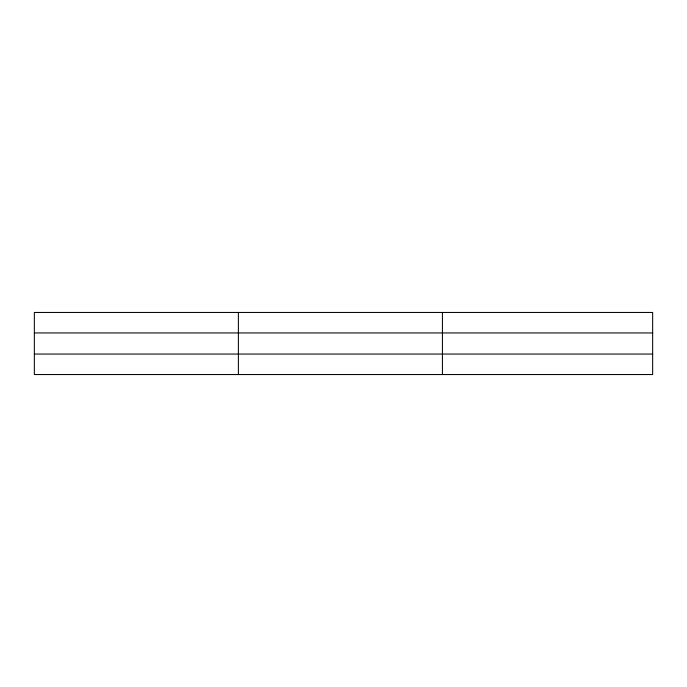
<?xml version="1.0" encoding="UTF-8"?>
<svg xmlns="http://www.w3.org/2000/svg" width="687" height="687" viewBox="0 0 687 687"><rect width="100%" height="100%" fill="white"/><g stroke="black" fill="none" stroke-linecap="round" stroke-linejoin="round"><path stroke-width="1.03" d="M238.389 312.456L238.389 374.544M442.428 312.456L442.428 374.544M652.65 332.946L652.65 312.456L34.35 312.456L34.35 374.544L652.65 374.544L652.65 332.946L34.35 332.946M34.35 354.054L652.65 354.054"/></g></svg>
